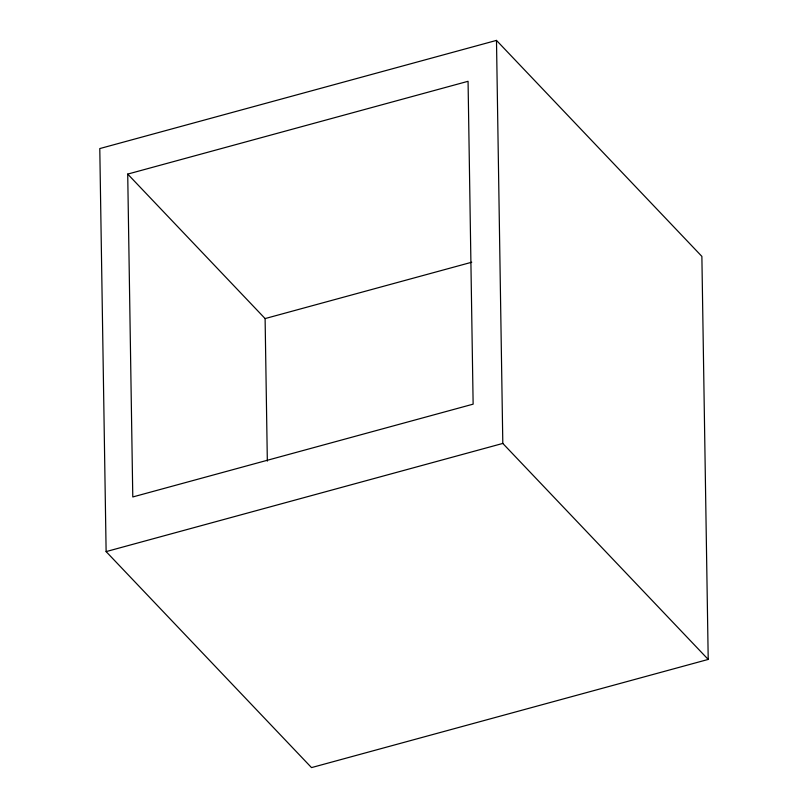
<?xml version="1.0" encoding="UTF-8"?>
<svg xmlns="http://www.w3.org/2000/svg" width="808" height="808" viewBox="0 0 808 808"><rect width="100%" height="100%" fill="white"/><g stroke="black" fill="none" stroke-linecap="round" stroke-linejoin="round"><path stroke-width="1.21" d="M496.486 40.4L99.788 148.571L106.121 551.601L311.514 767.6L708.212 659.429L701.879 256.399L496.486 40.4L502.808 443.43L708.212 659.429M127.715 174.094L468.064 81.295L473.135 404.151L132.785 496.96L127.715 174.094L265.105 318.574L267.337 461.095M265.105 318.574L471.751 262.226M106.121 551.601L502.808 443.43"/></g></svg>
